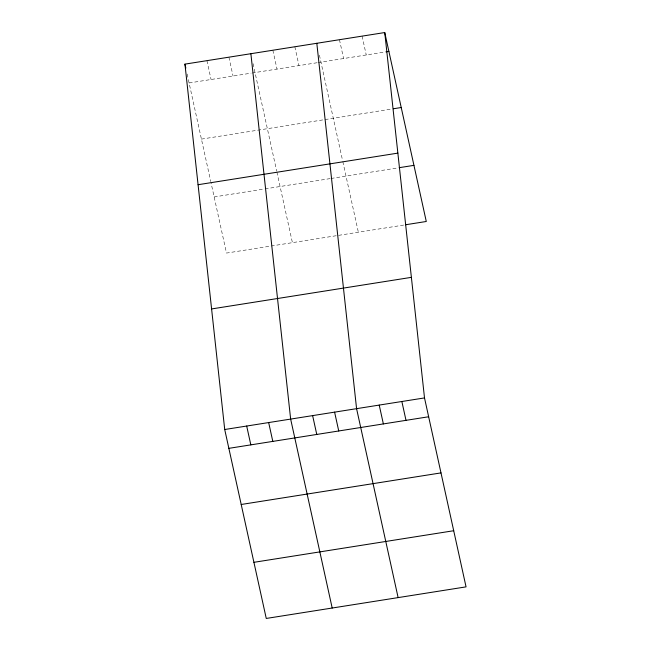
<?xml version="1.0" encoding="UTF-8"?>
<svg xmlns="http://www.w3.org/2000/svg" width="651" height="651" viewBox="0 0 651 651"><rect width="100%" height="100%" fill="white"/><g stroke="black" fill="none" stroke-linecap="round" stroke-linejoin="round"><path stroke-width="0.49" stroke-dasharray="3.25 2.44" d="M189.091 82.97L251.026 73.181M252.027 73.026L316.964 62.756M317.957 62.602L384.944 52.007M201.436 139.111L391.381 109.075M214.146 196.944L264.094 189.042M265.095 188.888L330.033 178.626M331.025 178.464L398.192 167.844M403.644 225.067L226.491 253.076L210.973 182.483M362.102 36.13L366.244 54.969M339.456 39.711L343.598 58.549M319.429 55.189L342.621 160.675M342.833 161.635L358.359 232.228M294.838 46.766L298.98 65.605M272.859 50.241L277 69.079M253.06 63.627L276.691 171.099M276.903 172.059L292.421 242.652M228.908 57.19L233.05 76.029M206.928 60.665L211.07 79.495M187.13 74.051L210.761 181.523"/><path stroke-width="0.98" d="M384.741 32.55L424.509 397.924L466.051 586.868L266.259 618.45L224.717 429.514L184.949 64.132L384.741 32.55L426.283 221.486L405.614 224.758M385.929 51.852L388.883 51.388M393.35 108.766L401.228 107.521M198.075 184.713L397.867 153.123M399.177 167.689L413.946 165.354M211.591 308.94L411.383 277.35M224.717 429.514L424.509 397.924M228.859 448.344L428.651 416.762M241.195 504.484L440.996 472.895M253.914 562.318L453.706 530.728M401.862 401.504L406.004 420.343M379.224 405.085L383.366 423.923M398.119 597.602L356.577 408.665L316.817 43.291M334.598 412.14L338.74 430.978M312.626 415.615L316.768 434.453M332.189 608.026L290.647 419.089L250.879 53.716M268.668 422.564L272.81 441.402M184.949 64.132L185.82 68.103M246.688 426.039L250.83 444.877"/></g></svg>
